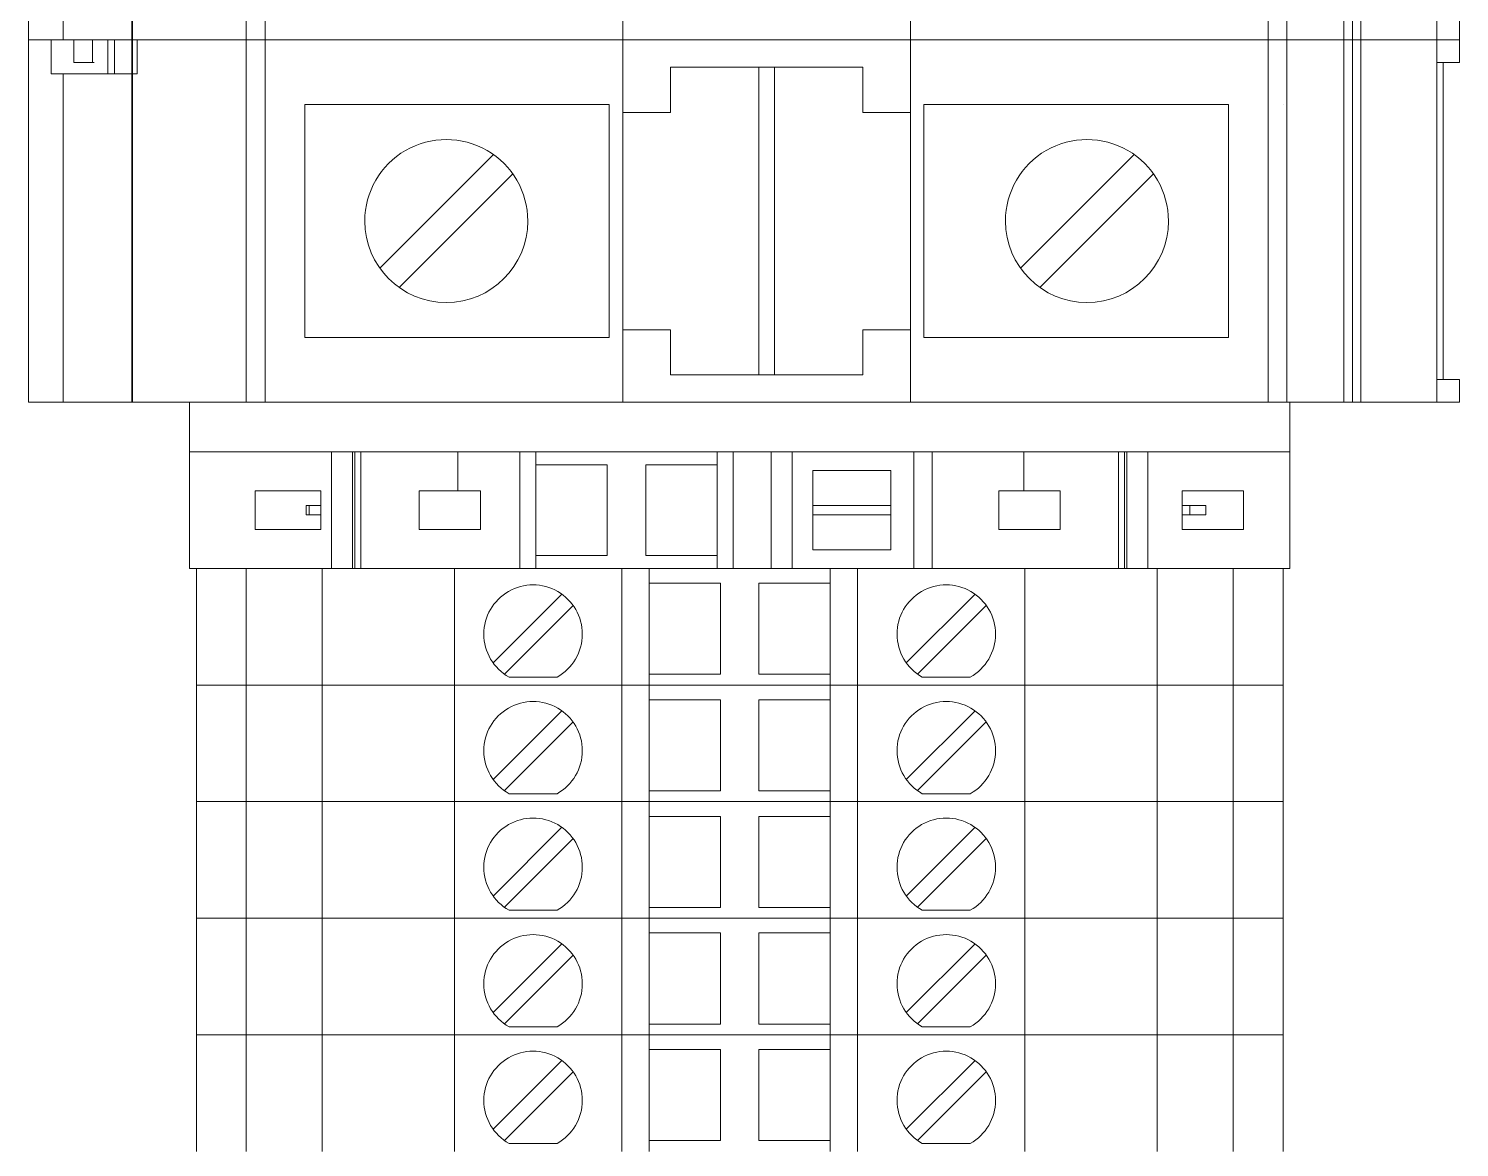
# Model space of a CAD drawing. Header units: millimetres. Extents: x 1880 to 4113, y 771 to 2990.
# Drawn here: x 3571 to 3634.2, y 1259.2 to 1308.6 of the extents above; entities that cross this region are included whole.
import ezdxf

# ---------------------------------------------------------------- set-up
doc = ezdxf.new("R2010")
doc.units = ezdxf.units.MM
doc.layers.add('000-PI-Oprema', color=30, linetype='Continuous', lineweight=5)
doc.layers.add('000-PI-ORMAR', color=2, linetype='Continuous')

msp = doc.modelspace()

# ---------------------------------------------------------------- linework, layer by layer
at = {"color": 0, "linetype": 'ByBlock', "lineweight": 0}
for p, q in [((3589.971, 1289.889), (3589.971, 1288.164)), ((3614.971, 1289.889), (3614.971, 1288.164))]:
    msp.add_line(p, q, dxfattribs=at)
at = {"color": 0, "linetype": 'ByBlock', "lineweight": 0, "ltscale": 0.25}
msp.add_lwpolyline([(3578.113, 1292.089), (3578.113, 1284.739), (3626.713, 1284.739), (3626.713, 1292.089), (3578.113, 1292.089)], dxfattribs=at)
at = {"layer": '000-PI-Oprema', "color": 0, "linetype": 'ByBlock', "lineweight": 0}
for p, q in [((3571.004, 1308.089), (3571.004, 1324.089)), ((3575.561, 1308.089), (3575.561, 1324.089)), ((3575.587, 1308.089), (3575.587, 1324.089)), ((3580.621, 1308.089), (3580.621, 1324.089)), ((3581.456, 1308.089), (3581.456, 1324.089)), ((3597.254, 1308.089), (3597.254, 1324.089)), ((3609.954, 1308.089), (3609.954, 1324.089)), ((3625.753, 1308.089), (3625.753, 1324.089)), ((3626.587, 1308.089), (3626.587, 1324.089)), ((3629.095, 1308.089), (3629.095, 1324.089)), ((3629.479, 1308.089), (3629.479, 1324.089)), ((3629.852, 1308.089), (3629.852, 1324.089)), ((3633.204, 1308.089), (3633.204, 1324.089)), ((3572.528, 1308.089), (3572.528, 1322.589)), ((3634.204, 1308.089), (3634.204, 1309.089)), ((3571.004, 1308.089), (3572.528, 1308.089)), ((3571.004, 1308.089), (3571.004, 1308.089)), ((3571.004, 1308.089), (3571.004, 1308.089)), ((3571.004, 1308.089), (3572.004, 1308.089)), ((3571.004, 1292.089), (3571.004, 1308.089)), ((3572.004, 1308.089), (3573.004, 1308.089)), ((3572.004, 1306.589), (3572.004, 1308.089)), ((3574.004, 1308.089), (3572.528, 1308.089)), ((3573.004, 1308.089), (3573.004, 1308.089)), ((3574.004, 1308.089), (3573.004, 1308.089)), ((3573.004, 1307.089), (3573.004, 1308.089)), ((3573.823, 1307.089), (3573.823, 1308.089)), ((3575.587, 1308.089), (3574.004, 1308.089)), ((3574.004, 1308.089), (3574.004, 1308.089)), ((3575.587, 1308.089), (3574.004, 1308.089)), ((3574.504, 1308.089), (3574.504, 1308.089)), ((3574.504, 1308.089), (3574.504, 1308.089)), ((3574.504, 1306.589), (3574.504, 1308.089)), ((3574.802, 1306.589), (3574.802, 1308.089)), ((3575.561, 1292.089), (3575.561, 1308.089)), ((3575.584, 1306.589), (3575.584, 1308.089)), ((3577.73, 1308.089), (3575.587, 1308.089)), ((3577.73, 1308.089), (3575.587, 1308.089)), ((3575.587, 1292.089), (3575.587, 1308.089)), ((3575.802, 1306.589), (3575.802, 1308.089)), ((3578.113, 1308.089), (3577.73, 1308.089)), ((3578.113, 1308.089), (3577.73, 1308.089)), ((3578.113, 1308.089), (3580.621, 1308.089)), ((3578.113, 1308.089), (3580.621, 1308.089)), ((3580.621, 1308.089), (3582.204, 1308.089)), ((3580.621, 1308.089), (3582.204, 1308.089)), ((3580.621, 1292.089), (3580.621, 1308.089)), ((3581.456, 1292.089), (3581.456, 1308.089)), ((3582.204, 1308.089), (3594.254, 1308.089)), ((3582.204, 1308.089), (3594.254, 1308.089)), ((3586.404, 1308.089), (3586.404, 1308.089)), ((3586.404, 1308.089), (3586.404, 1308.089)), ((3587.304, 1308.089), (3587.304, 1308.089)), ((3587.304, 1308.089), (3587.304, 1308.089)), ((3597.254, 1308.089), (3594.254, 1308.089)), ((3597.254, 1308.089), (3594.254, 1308.089)), ((3609.954, 1308.089), (3597.254, 1308.089)), ((3597.254, 1308.089), (3597.254, 1308.089)), ((3597.254, 1308.089), (3597.254, 1308.089)), ((3609.954, 1308.089), (3597.254, 1308.089)), ((3597.254, 1292.089), (3597.254, 1308.089)), ((3612.954, 1308.089), (3609.954, 1308.089)), ((3609.954, 1308.089), (3609.954, 1308.089)), ((3609.954, 1308.089), (3609.954, 1308.089)), ((3612.954, 1308.089), (3609.954, 1308.089)), ((3609.954, 1292.089), (3609.954, 1308.089)), ((3625.004, 1308.089), (3612.954, 1308.089)), ((3625.004, 1308.089), (3612.954, 1308.089)), ((3613.404, 1308.089), (3613.404, 1308.089)), ((3613.404, 1308.089), (3613.404, 1308.089)), ((3618.454, 1308.089), (3618.454, 1308.089)), ((3618.454, 1308.089), (3618.454, 1308.089)), ((3621.104, 1308.089), (3621.104, 1308.089)), ((3621.104, 1308.089), (3621.104, 1308.089)), ((3626.587, 1308.089), (3625.004, 1308.089)), ((3626.587, 1308.089), (3625.004, 1308.089)), ((3625.753, 1292.089), (3625.753, 1308.089)), ((3629.095, 1308.089), (3626.587, 1308.089)), ((3629.095, 1308.089), (3626.587, 1308.089)), ((3626.587, 1292.089), (3626.587, 1308.089)), ((3629.095, 1308.089), (3629.479, 1308.089)), ((3629.095, 1308.089), (3629.479, 1308.089)), ((3629.095, 1292.089), (3629.095, 1308.089)), ((3629.479, 1308.089), (3631.621, 1308.089)), ((3629.479, 1308.089), (3631.621, 1308.089)), ((3629.479, 1292.089), (3629.479, 1308.089)), ((3629.852, 1292.089), (3629.852, 1308.089)), ((3631.621, 1308.089), (3633.204, 1308.089)), ((3631.621, 1308.089), (3633.204, 1308.089)), ((3633.204, 1308.089), (3633.204, 1308.089)), ((3633.204, 1308.089), (3634.204, 1308.089)), ((3633.204, 1308.089), (3633.204, 1308.089)), ((3633.204, 1308.089), (3633.204, 1308.089)), ((3633.204, 1308.089), (3634.204, 1308.089)), ((3633.204, 1308.089), (3633.204, 1308.089)), ((3633.204, 1292.089), (3633.204, 1308.089)), ((3634.204, 1308.089), (3634.204, 1308.089)), ((3634.204, 1308.089), (3634.204, 1308.089)), ((3634.204, 1307.089), (3634.204, 1308.089)), ((3573.9, 1307.089), (3573.004, 1307.089)), ((3573.004, 1307.089), (3573.004, 1307.089)), ((3633.204, 1307.089), (3633.204, 1307.089)), ((3633.204, 1307.089), (3633.482, 1307.089)), ((3633.204, 1307.089), (3633.204, 1293.089)), ((3634.204, 1307.089), (3633.482, 1307.089)), ((3633.482, 1307.089), (3633.482, 1293.089)), ((3634.204, 1307.089), (3634.204, 1307.089)), ((3573.715, 1306.589), (3572.004, 1306.589)), ((3572.528, 1292.089), (3572.528, 1306.589)), ((3574.802, 1306.589), (3573.715, 1306.589)), ((3574.504, 1306.589), (3574.504, 1306.589)), ((3575.802, 1306.589), (3574.802, 1306.589)), ((3607.854, 1306.889), (3599.354, 1306.889)), ((3599.354, 1306.889), (3599.354, 1306.889)), ((3599.354, 1306.889), (3599.354, 1304.889)), ((3603.254, 1306.889), (3603.254, 1306.889)), ((3603.254, 1293.289), (3603.254, 1306.889)), ((3603.954, 1306.889), (3603.954, 1306.889)), ((3603.954, 1306.889), (3603.954, 1293.289)), ((3607.854, 1306.889), (3607.854, 1306.889)), ((3607.854, 1304.889), (3607.854, 1306.889)), ((3583.204, 1301.947), (3583.204, 1305.239)), ((3583.204, 1305.239), (3583.204, 1305.239)), ((3583.204, 1305.239), (3596.654, 1305.239)), ((3583.204, 1294.939), (3583.204, 1305.239)), ((3596.654, 1294.939), (3596.654, 1305.239)), ((3596.654, 1305.239), (3596.654, 1305.239)), ((3610.554, 1305.239), (3610.554, 1305.239)), ((3610.554, 1305.239), (3610.554, 1294.939)), ((3610.554, 1305.239), (3624.004, 1305.239)), ((3624.004, 1305.239), (3624.004, 1301.947)), ((3624.004, 1305.239), (3624.004, 1305.239)), ((3624.004, 1305.239), (3624.004, 1294.939)), ((3626.454, 1305.239), (3626.454, 1305.239)), ((3599.354, 1304.889), (3597.254, 1304.889)), ((3597.254, 1304.889), (3597.254, 1304.889)), ((3599.354, 1304.889), (3599.354, 1304.889)), ((3607.854, 1304.889), (3607.854, 1304.889)), ((3609.954, 1304.889), (3607.854, 1304.889)), ((3609.954, 1304.889), (3609.954, 1304.889)), ((3591.54, 1303.023), (3586.52, 1298.003)), ((3591.54, 1303.023), (3591.54, 1303.023)), ((3619.84, 1303.023), (3614.82, 1298.003)), ((3619.84, 1303.023), (3619.84, 1303.023)), ((3583.204, 1298.231), (3583.204, 1301.947)), ((3587.369, 1297.155), (3592.388, 1302.175)), ((3592.388, 1302.175), (3592.388, 1302.175)), ((3615.669, 1297.155), (3620.688, 1302.175)), ((3620.688, 1302.175), (3620.688, 1302.175)), ((3624.004, 1301.947), (3624.004, 1298.231)), ((3585.854, 1300.089), (3585.854, 1300.089)), ((3593.054, 1300.089), (3593.054, 1300.089)), ((3614.154, 1300.089), (3614.154, 1300.089)), ((3621.354, 1300.089), (3621.354, 1300.089)), ((3583.204, 1294.939), (3583.204, 1298.231)), ((3624.004, 1298.231), (3624.004, 1294.939)), ((3586.52, 1298.003), (3586.52, 1298.003)), ((3614.82, 1298.003), (3614.82, 1298.003)), ((3587.369, 1297.155), (3587.369, 1297.155)), ((3615.669, 1297.155), (3615.669, 1297.155)), ((3597.254, 1295.289), (3599.354, 1295.289)), ((3597.254, 1295.289), (3597.254, 1295.289)), ((3599.354, 1295.289), (3599.354, 1293.289)), ((3599.354, 1295.289), (3599.354, 1295.289)), ((3607.854, 1293.289), (3607.854, 1295.289)), ((3607.854, 1295.289), (3609.954, 1295.289)), ((3607.854, 1295.289), (3607.854, 1295.289)), ((3609.954, 1295.289), (3609.954, 1295.289)), ((3583.204, 1294.939), (3583.204, 1294.939)), ((3596.654, 1294.939), (3583.204, 1294.939)), ((3596.654, 1294.939), (3596.654, 1294.939)), ((3610.554, 1294.939), (3610.554, 1294.939)), ((3624.004, 1294.939), (3610.554, 1294.939)), ((3624.004, 1294.939), (3624.004, 1294.939)), ((3599.354, 1293.289), (3599.354, 1293.289)), ((3599.354, 1293.289), (3607.854, 1293.289)), ((3603.254, 1293.289), (3603.254, 1293.289)), ((3603.954, 1293.289), (3603.954, 1293.289)), ((3607.854, 1293.289), (3607.854, 1293.289)), ((3633.204, 1293.089), (3633.482, 1293.089)), ((3633.204, 1293.089), (3633.204, 1293.089)), ((3633.482, 1293.089), (3634.204, 1293.089)), ((3634.204, 1292.089), (3634.204, 1293.089)), ((3634.204, 1293.089), (3634.204, 1293.089)), ((3571.004, 1292.089), (3572.528, 1292.089)), ((3571.004, 1292.089), (3571.004, 1292.089)), ((3574.004, 1292.089), (3572.528, 1292.089)), ((3575.587, 1292.089), (3574.004, 1292.089)), ((3574.504, 1292.089), (3574.504, 1292.089)), ((3577.73, 1292.089), (3575.587, 1292.089)), ((3578.113, 1292.089), (3577.73, 1292.089)), ((3578.113, 1292.089), (3580.621, 1292.089)), ((3578.113, 1292.089), (3578.113, 1284.739)), ((3626.713, 1292.089), (3578.113, 1292.089)), ((3580.621, 1292.089), (3582.204, 1292.089)), ((3582.204, 1292.089), (3594.254, 1292.089)), ((3586.404, 1292.089), (3586.404, 1292.089)), ((3587.304, 1292.089), (3587.304, 1292.089)), ((3597.254, 1292.089), (3594.254, 1292.089)), ((3609.954, 1292.089), (3597.254, 1292.089)), ((3597.254, 1292.089), (3597.254, 1292.089)), ((3612.954, 1292.089), (3609.954, 1292.089)), ((3609.954, 1292.089), (3609.954, 1292.089)), ((3625.004, 1292.089), (3612.954, 1292.089)), ((3613.404, 1292.089), (3613.404, 1292.089)), ((3618.454, 1292.089), (3618.454, 1292.089)), ((3621.104, 1292.089), (3621.104, 1292.089)), ((3626.587, 1292.089), (3625.004, 1292.089)), ((3629.095, 1292.089), (3626.587, 1292.089)), ((3626.713, 1284.739), (3626.713, 1292.089)), ((3629.095, 1292.089), (3629.479, 1292.089)), ((3629.479, 1292.089), (3631.621, 1292.089)), ((3631.621, 1292.089), (3633.204, 1292.089)), ((3633.204, 1292.089), (3633.204, 1292.089)), ((3633.204, 1292.089), (3634.204, 1292.089)), ((3633.204, 1292.089), (3633.204, 1292.089)), ((3634.204, 1292.089), (3634.204, 1292.089)), ((3584.378, 1289.889), (3578.113, 1289.889)), ((3584.378, 1284.739), (3584.378, 1289.889)), ((3585.315, 1289.889), (3584.378, 1289.889)), ((3585.315, 1284.739), (3585.315, 1289.889)), ((3585.415, 1289.889), (3585.315, 1289.889)), ((3585.415, 1289.889), (3585.415, 1284.739)), ((3585.673, 1289.889), (3585.415, 1289.889)), ((3585.673, 1289.889), (3585.673, 1284.739)), ((3592.695, 1289.889), (3585.673, 1289.889)), ((3592.695, 1289.889), (3593.413, 1289.889)), ((3592.695, 1284.739), (3592.695, 1289.889)), ((3593.413, 1289.314), (3593.413, 1289.889)), ((3593.413, 1289.889), (3601.413, 1289.889)), ((3593.413, 1285.314), (3593.413, 1289.314)), ((3593.413, 1289.314), (3596.563, 1289.314)), ((3596.563, 1289.314), (3596.563, 1285.314)), ((3598.263, 1289.314), (3601.413, 1289.314)), ((3598.263, 1285.314), (3598.263, 1289.314)), ((3601.413, 1289.889), (3601.413, 1289.314)), ((3601.413, 1289.889), (3602.132, 1289.889)), ((3601.413, 1289.314), (3601.413, 1285.314)), ((3602.132, 1289.889), (3603.803, 1289.889)), ((3602.132, 1284.739), (3602.132, 1289.889)), ((3604.728, 1289.889), (3603.803, 1289.889)), ((3603.803, 1289.889), (3603.803, 1284.739)), ((3610.102, 1289.889), (3604.728, 1289.889)), ((3604.728, 1289.889), (3604.728, 1284.739)), ((3610.102, 1289.889), (3610.102, 1284.739)), ((3610.923, 1289.889), (3610.102, 1289.889)), ((3610.923, 1284.739), (3610.923, 1289.889)), ((3610.923, 1289.889), (3619.153, 1289.889)), ((3619.153, 1289.889), (3619.153, 1284.739)), ((3619.153, 1289.889), (3619.411, 1289.889)), ((3619.411, 1284.739), (3619.411, 1289.889)), ((3619.411, 1289.889), (3619.511, 1289.889)), ((3620.448, 1289.889), (3619.511, 1289.889)), ((3619.511, 1284.739), (3619.511, 1289.889)), ((3620.448, 1289.889), (3626.713, 1289.889)), ((3620.448, 1284.739), (3620.448, 1289.889)), ((3605.638, 1289.064), (3609.088, 1289.064)), ((3605.638, 1287.514), (3605.638, 1289.064)), ((3609.088, 1289.064), (3609.088, 1287.514)), ((3581.013, 1286.464), (3581.013, 1288.164)), ((3581.013, 1288.164), (3583.913, 1288.164)), ((3583.913, 1288.164), (3583.913, 1287.514)), ((3588.263, 1288.164), (3590.963, 1288.164)), ((3588.263, 1286.464), (3588.263, 1288.164)), ((3590.963, 1288.164), (3590.963, 1286.464)), ((3613.863, 1288.164), (3616.563, 1288.164)), ((3613.863, 1286.464), (3613.863, 1288.164)), ((3616.563, 1288.164), (3616.563, 1286.464)), ((3621.963, 1287.514), (3621.963, 1288.164)), ((3621.963, 1288.164), (3624.663, 1288.164)), ((3624.663, 1288.164), (3624.663, 1286.464)), ((3583.398, 1287.514), (3583.268, 1287.514)), ((3583.268, 1287.114), (3583.268, 1287.514)), ((3583.398, 1287.514), (3583.398, 1287.114)), ((3583.398, 1287.514), (3583.913, 1287.514)), ((3583.913, 1287.514), (3583.913, 1287.114)), ((3605.638, 1287.514), (3609.088, 1287.514)), ((3605.638, 1287.114), (3605.638, 1287.514)), ((3609.088, 1287.514), (3609.088, 1287.114)), ((3621.963, 1287.114), (3621.963, 1287.514)), ((3621.963, 1287.514), (3622.298, 1287.514)), ((3622.298, 1287.514), (3622.298, 1287.114)), ((3622.998, 1287.514), (3622.298, 1287.514)), ((3622.998, 1287.514), (3622.998, 1287.114)), ((3583.398, 1287.114), (3583.268, 1287.114)), ((3583.398, 1287.114), (3583.913, 1287.114)), ((3583.913, 1287.114), (3583.913, 1286.464)), ((3605.638, 1287.114), (3609.088, 1287.114)), ((3605.638, 1285.564), (3605.638, 1287.114)), ((3609.088, 1287.114), (3609.088, 1285.564)), ((3621.963, 1287.114), (3622.298, 1287.114)), ((3621.963, 1286.464), (3621.963, 1287.114)), ((3622.998, 1287.114), (3622.298, 1287.114)), ((3583.913, 1286.464), (3581.013, 1286.464)), ((3590.963, 1286.464), (3588.263, 1286.464)), ((3616.563, 1286.464), (3613.863, 1286.464)), ((3624.663, 1286.464), (3621.963, 1286.464)), ((3609.088, 1285.564), (3605.638, 1285.564)), ((3596.563, 1285.314), (3593.413, 1285.314)), ((3593.413, 1284.739), (3593.413, 1285.314)), ((3601.413, 1285.314), (3598.263, 1285.314)), ((3601.413, 1285.314), (3601.413, 1284.739)), ((3585.315, 1284.739), (3584.378, 1284.739)), ((3585.415, 1284.739), (3585.315, 1284.739)), ((3585.673, 1284.739), (3585.415, 1284.739)), ((3592.695, 1284.739), (3593.413, 1284.739))]:
    msp.add_line(p, q, dxfattribs=at)
at = {"layer": '000-PI-Oprema', "color": 0, "linetype": 'ByBlock', "lineweight": 0, "ltscale": 0.25}
msp.add_line((3626.713, 1284.739), (3578.113, 1284.739), dxfattribs=at)
at = {"layer": '000-PI-Oprema', "color": 0, "linetype": 'ByBlock', "lineweight": 0}
for centre, start, end in [((3589.454, 1300.089), 359.99998, 180.00002), ((3617.754, 1300.089), 359.99998, 180.00002), ((3589.454, 1300.089), 180.00002, 359.99998), ((3617.754, 1300.089), 180.00002, 359.99998)]:
    msp.add_arc(centre, 3.6, start, end, dxfattribs=at)
at = {"layer": '000-PI-ORMAR', "color": 0, "linetype": 'ByBlock', "lineweight": 0}
for p, q in [((3578.413, 1284.739), (3578.413, 1284.739)), ((3578.413, 1284.739), (3579.096, 1284.739)), ((3578.413, 1279.589), (3578.413, 1284.739)), ((3579.413, 1284.739), (3579.096, 1284.739)), ((3579.413, 1284.739), (3579.413, 1284.739)), ((3580.613, 1284.739), (3579.413, 1284.739)), ((3580.613, 1284.739), (3580.613, 1284.739)), ((3582.205, 1284.739), (3580.613, 1284.739)), ((3580.613, 1279.589), (3580.613, 1284.739)), ((3584.347, 1284.739), (3582.205, 1284.739)), ((3582.663, 1284.739), (3582.663, 1284.739)), ((3583.974, 1279.589), (3583.974, 1284.739)), ((3584.731, 1284.739), (3584.347, 1284.739)), ((3587.239, 1284.739), (3584.731, 1284.739)), ((3585.213, 1284.739), (3585.213, 1284.739)), ((3586.113, 1284.739), (3586.113, 1284.739)), ((3589.813, 1284.739), (3587.239, 1284.739)), ((3597.213, 1284.739), (3589.813, 1284.739)), ((3589.813, 1279.589), (3589.813, 1284.739)), ((3598.413, 1284.739), (3597.213, 1284.739)), ((3597.213, 1279.589), (3597.213, 1284.739)), ((3598.413, 1284.739), (3598.413, 1284.739)), ((3606.413, 1284.739), (3598.413, 1284.739)), ((3598.413, 1279.589), (3598.413, 1284.739)), ((3606.413, 1284.739), (3606.413, 1284.739)), ((3607.613, 1284.739), (3606.413, 1284.739)), ((3606.413, 1279.589), (3606.413, 1284.739)), ((3615.013, 1284.739), (3607.613, 1284.739)), ((3607.613, 1279.589), (3607.613, 1284.739)), ((3612.213, 1284.739), (3612.213, 1284.739)), ((3617.587, 1284.739), (3615.013, 1284.739)), ((3615.013, 1279.589), (3615.013, 1284.739)), ((3617.263, 1284.739), (3617.263, 1284.739)), ((3620.095, 1284.739), (3617.587, 1284.739)), ((3619.913, 1284.739), (3619.913, 1284.739)), ((3620.479, 1284.739), (3620.095, 1284.739)), ((3622.621, 1284.739), (3620.479, 1284.739)), ((3620.852, 1279.589), (3620.852, 1284.739)), ((3622.163, 1284.739), (3622.163, 1284.739)), ((3624.213, 1284.739), (3622.621, 1284.739)), ((3624.213, 1284.739), (3624.213, 1284.739)), ((3624.213, 1284.739), (3626.413, 1284.739)), ((3624.213, 1279.589), (3624.213, 1284.739)), ((3626.413, 1284.739), (3626.413, 1284.739)), ((3626.413, 1279.589), (3626.413, 1284.739)), ((3594.559, 1283.604), (3591.523, 1280.569)), ((3594.559, 1283.604), (3594.559, 1283.604)), ((3598.413, 1284.089), (3598.413, 1284.089)), ((3598.413, 1284.089), (3601.563, 1284.089)), ((3601.563, 1284.089), (3601.563, 1280.064)), ((3601.563, 1284.089), (3601.563, 1284.089)), ((3603.263, 1284.089), (3606.413, 1284.089)), ((3603.263, 1280.064), (3603.263, 1284.089)), ((3603.263, 1284.089), (3603.263, 1284.089)), ((3606.413, 1284.089), (3606.413, 1284.089)), ((3612.809, 1283.604), (3609.773, 1280.569)), ((3612.809, 1283.604), (3612.809, 1283.604)), ((3592.018, 1280.074), (3595.053, 1283.109)), ((3595.053, 1283.109), (3595.053, 1283.109)), ((3597.213, 1280.539), (3597.213, 1283.139)), ((3597.213, 1283.139), (3597.213, 1283.139)), ((3607.613, 1283.139), (3607.613, 1283.139)), ((3607.613, 1280.539), (3607.613, 1283.139)), ((3610.268, 1280.074), (3613.303, 1283.109)), ((3613.303, 1283.109), (3613.303, 1283.109)), ((3591.523, 1280.569), (3591.523, 1280.569)), ((3597.213, 1280.539), (3597.213, 1280.539)), ((3607.613, 1280.539), (3607.613, 1280.539)), ((3609.773, 1280.569), (3609.773, 1280.569)), ((3592.018, 1280.074), (3592.018, 1280.074)), ((3592.229, 1279.939), (3592.229, 1279.939)), ((3592.229, 1279.939), (3594.347, 1279.939)), ((3594.347, 1279.939), (3594.347, 1279.939)), ((3598.413, 1280.064), (3598.413, 1280.064)), ((3601.563, 1280.064), (3598.413, 1280.064)), ((3601.563, 1280.064), (3601.563, 1280.064)), ((3606.413, 1280.064), (3603.263, 1280.064)), ((3603.263, 1280.064), (3603.263, 1280.064)), ((3606.413, 1280.064), (3606.413, 1280.064)), ((3610.268, 1280.074), (3610.268, 1280.074)), ((3610.479, 1279.939), (3610.479, 1279.939)), ((3610.479, 1279.939), (3612.597, 1279.939)), ((3612.597, 1279.939), (3612.597, 1279.939)), ((3578.413, 1279.589), (3578.413, 1279.589)), ((3578.413, 1279.589), (3579.096, 1279.589)), ((3578.413, 1279.589), (3578.413, 1279.589)), ((3578.413, 1279.589), (3579.096, 1279.589)), ((3578.413, 1274.439), (3578.413, 1279.589)), ((3579.413, 1279.589), (3579.096, 1279.589)), ((3579.413, 1279.589), (3579.096, 1279.589)), ((3580.613, 1279.589), (3579.413, 1279.589)), ((3579.413, 1279.589), (3579.413, 1279.589)), ((3579.413, 1279.589), (3579.413, 1279.589)), ((3580.613, 1279.589), (3579.413, 1279.589)), ((3579.913, 1279.589), (3579.913, 1279.589)), ((3582.205, 1279.589), (3580.613, 1279.589)), ((3580.613, 1279.589), (3580.613, 1279.589)), ((3580.613, 1279.589), (3580.613, 1279.589)), ((3582.205, 1279.589), (3580.613, 1279.589)), ((3580.613, 1274.439), (3580.613, 1279.589)), ((3584.347, 1279.589), (3582.205, 1279.589)), ((3584.347, 1279.589), (3582.205, 1279.589)), ((3582.663, 1279.589), (3582.663, 1279.589)), ((3582.663, 1279.589), (3582.663, 1279.589)), ((3583.974, 1274.439), (3583.974, 1279.589)), ((3584.347, 1279.589), (3584.731, 1279.589)), ((3584.731, 1279.589), (3584.347, 1279.589)), ((3584.731, 1279.589), (3587.239, 1279.589)), ((3587.239, 1279.589), (3584.731, 1279.589)), ((3585.213, 1279.589), (3585.213, 1279.589)), ((3585.213, 1279.589), (3585.213, 1279.589)), ((3586.113, 1279.589), (3586.113, 1279.589)), ((3586.113, 1279.589), (3586.113, 1279.589)), ((3586.413, 1279.589), (3586.413, 1279.589)), ((3589.813, 1279.589), (3587.239, 1279.589)), ((3589.813, 1279.589), (3587.239, 1279.589)), ((3597.213, 1279.589), (3589.813, 1279.589)), ((3597.213, 1279.589), (3589.813, 1279.589)), ((3589.813, 1274.439), (3589.813, 1279.589)), ((3598.413, 1279.589), (3597.213, 1279.589)), ((3598.413, 1279.589), (3597.213, 1279.589)), ((3597.213, 1274.439), (3597.213, 1279.589)), ((3606.413, 1279.589), (3598.413, 1279.589)), ((3598.413, 1279.589), (3598.413, 1279.589)), ((3598.413, 1279.589), (3598.413, 1279.589)), ((3606.413, 1279.589), (3598.413, 1279.589)), ((3598.413, 1274.439), (3598.413, 1279.589)), ((3607.613, 1279.589), (3606.413, 1279.589)), ((3606.413, 1279.589), (3606.413, 1279.589)), ((3606.413, 1279.589), (3606.413, 1279.589)), ((3607.613, 1279.589), (3606.413, 1279.589)), ((3606.413, 1274.439), (3606.413, 1279.589)), ((3615.013, 1279.589), (3607.613, 1279.589)), ((3615.013, 1279.589), (3607.613, 1279.589)), ((3607.613, 1274.439), (3607.613, 1279.589)), ((3612.213, 1279.589), (3612.213, 1279.589)), ((3612.213, 1279.589), (3612.213, 1279.589)), ((3617.587, 1279.589), (3615.013, 1279.589)), ((3617.587, 1279.589), (3615.013, 1279.589)), ((3615.013, 1274.439), (3615.013, 1279.589)), ((3617.263, 1279.589), (3617.263, 1279.589)), ((3617.263, 1279.589), (3617.263, 1279.589)), ((3617.587, 1279.589), (3620.095, 1279.589)), ((3620.095, 1279.589), (3617.587, 1279.589)), ((3618.413, 1279.589), (3618.413, 1279.589)), ((3619.913, 1279.589), (3619.913, 1279.589)), ((3619.913, 1279.589), (3619.913, 1279.589)), ((3620.095, 1279.589), (3620.479, 1279.589)), ((3620.479, 1279.589), (3620.095, 1279.589)), ((3622.621, 1279.589), (3620.479, 1279.589)), ((3622.621, 1279.589), (3620.479, 1279.589)), ((3620.852, 1274.439), (3620.852, 1279.589)), ((3622.163, 1279.589), (3622.163, 1279.589)), ((3622.163, 1279.589), (3622.163, 1279.589)), ((3624.213, 1279.589), (3622.621, 1279.589)), ((3624.213, 1279.589), (3622.621, 1279.589)), ((3624.213, 1279.589), (3626.413, 1279.589)), ((3624.213, 1279.589), (3624.213, 1279.589)), ((3624.213, 1279.589), (3624.213, 1279.589)), ((3624.213, 1279.589), (3626.413, 1279.589)), ((3624.213, 1274.439), (3624.213, 1279.589)), ((3626.413, 1279.589), (3626.413, 1279.589)), ((3626.413, 1279.589), (3626.413, 1279.589)), ((3626.413, 1274.439), (3626.413, 1279.589)), ((3598.413, 1278.939), (3598.413, 1278.939)), ((3598.413, 1278.939), (3601.563, 1278.939)), ((3601.563, 1278.939), (3601.563, 1274.914)), ((3601.563, 1278.939), (3601.563, 1278.939)), ((3603.263, 1278.939), (3606.413, 1278.939)), ((3603.263, 1274.914), (3603.263, 1278.939)), ((3603.263, 1278.939), (3603.263, 1278.939)), ((3606.413, 1278.939), (3606.413, 1278.939)), ((3594.559, 1278.454), (3591.523, 1275.419)), ((3592.018, 1274.924), (3595.053, 1277.959)), ((3594.559, 1278.454), (3594.559, 1278.454)), ((3595.053, 1277.959), (3595.053, 1277.959)), ((3597.213, 1275.389), (3597.213, 1277.989)), ((3597.213, 1277.989), (3597.213, 1277.989)), ((3607.613, 1277.989), (3607.613, 1277.989)), ((3607.613, 1275.389), (3607.613, 1277.989)), ((3612.809, 1278.454), (3609.773, 1275.419)), ((3610.268, 1274.924), (3613.303, 1277.959)), ((3612.809, 1278.454), (3612.809, 1278.454)), ((3613.303, 1277.959), (3613.303, 1277.959)), ((3591.523, 1275.419), (3591.523, 1275.419)), ((3597.213, 1275.389), (3597.213, 1275.389)), ((3607.613, 1275.389), (3607.613, 1275.389)), ((3609.773, 1275.419), (3609.773, 1275.419)), ((3592.018, 1274.924), (3592.018, 1274.924)), ((3592.229, 1274.789), (3592.229, 1274.789)), ((3592.229, 1274.789), (3594.347, 1274.789)), ((3594.347, 1274.789), (3594.347, 1274.789)), ((3598.413, 1274.914), (3598.413, 1274.914)), ((3601.563, 1274.914), (3598.413, 1274.914)), ((3601.563, 1274.914), (3601.563, 1274.914)), ((3606.413, 1274.914), (3603.263, 1274.914)), ((3603.263, 1274.914), (3603.263, 1274.914)), ((3606.413, 1274.914), (3606.413, 1274.914)), ((3610.268, 1274.924), (3610.268, 1274.924)), ((3610.479, 1274.789), (3610.479, 1274.789)), ((3610.479, 1274.789), (3612.597, 1274.789)), ((3612.597, 1274.789), (3612.597, 1274.789)), ((3578.413, 1274.439), (3578.413, 1274.439)), ((3578.413, 1274.439), (3579.096, 1274.439)), ((3578.413, 1274.439), (3578.413, 1274.439)), ((3578.413, 1274.439), (3579.096, 1274.439)), ((3578.413, 1269.289), (3578.413, 1274.439)), ((3579.413, 1274.439), (3579.096, 1274.439)), ((3579.413, 1274.439), (3579.096, 1274.439)), ((3580.613, 1274.439), (3579.413, 1274.439)), ((3579.413, 1274.439), (3579.413, 1274.439)), ((3579.413, 1274.439), (3579.413, 1274.439)), ((3580.613, 1274.439), (3579.413, 1274.439)), ((3579.913, 1274.439), (3579.913, 1274.439)), ((3582.205, 1274.439), (3580.613, 1274.439)), ((3580.613, 1274.439), (3580.613, 1274.439)), ((3580.613, 1274.439), (3580.613, 1274.439)), ((3582.205, 1274.439), (3580.613, 1274.439)), ((3580.613, 1269.289), (3580.613, 1274.439)), ((3584.347, 1274.439), (3582.205, 1274.439)), ((3584.347, 1274.439), (3582.205, 1274.439)), ((3582.663, 1274.439), (3582.663, 1274.439)), ((3582.663, 1274.439), (3582.663, 1274.439)), ((3583.974, 1269.289), (3583.974, 1274.439)), ((3584.347, 1274.439), (3584.731, 1274.439)), ((3584.731, 1274.439), (3584.347, 1274.439)), ((3584.731, 1274.439), (3587.239, 1274.439)), ((3587.239, 1274.439), (3584.731, 1274.439)), ((3585.213, 1274.439), (3585.213, 1274.439)), ((3585.213, 1274.439), (3585.213, 1274.439)), ((3586.113, 1274.439), (3586.113, 1274.439)), ((3586.113, 1274.439), (3586.113, 1274.439)), ((3586.413, 1274.439), (3586.413, 1274.439)), ((3589.813, 1274.439), (3587.239, 1274.439)), ((3589.813, 1274.439), (3587.239, 1274.439)), ((3597.213, 1274.439), (3589.813, 1274.439)), ((3597.213, 1274.439), (3589.813, 1274.439)), ((3589.813, 1269.289), (3589.813, 1274.439)), ((3598.413, 1274.439), (3597.213, 1274.439)), ((3598.413, 1274.439), (3597.213, 1274.439)), ((3597.213, 1269.289), (3597.213, 1274.439)), ((3606.413, 1274.439), (3598.413, 1274.439)), ((3598.413, 1274.439), (3598.413, 1274.439)), ((3598.413, 1274.439), (3598.413, 1274.439)), ((3606.413, 1274.439), (3598.413, 1274.439)), ((3598.413, 1269.289), (3598.413, 1274.439)), ((3607.613, 1274.439), (3606.413, 1274.439)), ((3606.413, 1274.439), (3606.413, 1274.439)), ((3606.413, 1274.439), (3606.413, 1274.439)), ((3607.613, 1274.439), (3606.413, 1274.439)), ((3606.413, 1269.289), (3606.413, 1274.439)), ((3615.013, 1274.439), (3607.613, 1274.439)), ((3615.013, 1274.439), (3607.613, 1274.439)), ((3607.613, 1269.289), (3607.613, 1274.439)), ((3612.213, 1274.439), (3612.213, 1274.439)), ((3612.213, 1274.439), (3612.213, 1274.439)), ((3617.587, 1274.439), (3615.013, 1274.439)), ((3617.587, 1274.439), (3615.013, 1274.439)), ((3615.013, 1269.289), (3615.013, 1274.439)), ((3617.263, 1274.439), (3617.263, 1274.439)), ((3617.263, 1274.439), (3617.263, 1274.439)), ((3617.587, 1274.439), (3620.095, 1274.439)), ((3620.095, 1274.439), (3617.587, 1274.439)), ((3618.413, 1274.439), (3618.413, 1274.439)), ((3619.913, 1274.439), (3619.913, 1274.439)), ((3619.913, 1274.439), (3619.913, 1274.439)), ((3620.095, 1274.439), (3620.479, 1274.439)), ((3620.479, 1274.439), (3620.095, 1274.439)), ((3622.621, 1274.439), (3620.479, 1274.439)), ((3622.621, 1274.439), (3620.479, 1274.439)), ((3620.852, 1269.289), (3620.852, 1274.439)), ((3622.163, 1274.439), (3622.163, 1274.439)), ((3622.163, 1274.439), (3622.163, 1274.439)), ((3624.213, 1274.439), (3622.621, 1274.439)), ((3624.213, 1274.439), (3622.621, 1274.439)), ((3624.213, 1274.439), (3626.413, 1274.439)), ((3624.213, 1274.439), (3624.213, 1274.439)), ((3624.213, 1274.439), (3624.213, 1274.439)), ((3624.213, 1274.439), (3626.413, 1274.439)), ((3624.213, 1269.289), (3624.213, 1274.439)), ((3626.413, 1274.439), (3626.413, 1274.439)), ((3626.413, 1274.439), (3626.413, 1274.439)), ((3626.413, 1269.289), (3626.413, 1274.439)), ((3598.413, 1273.789), (3598.413, 1273.789)), ((3598.413, 1273.789), (3601.563, 1273.789)), ((3601.563, 1273.789), (3601.563, 1269.764)), ((3601.563, 1273.789), (3601.563, 1273.789)), ((3603.263, 1273.789), (3606.413, 1273.789)), ((3603.263, 1269.764), (3603.263, 1273.789)), ((3603.263, 1273.789), (3603.263, 1273.789)), ((3606.413, 1273.789), (3606.413, 1273.789)), ((3594.559, 1273.304), (3591.523, 1270.269)), ((3594.559, 1273.304), (3594.559, 1273.304)), ((3612.809, 1273.304), (3609.773, 1270.269)), ((3612.809, 1273.304), (3612.809, 1273.304)), ((3592.018, 1269.774), (3595.053, 1272.809)), ((3595.053, 1272.809), (3595.053, 1272.809)), ((3597.213, 1270.239), (3597.213, 1272.839)), ((3597.213, 1272.839), (3597.213, 1272.839)), ((3607.613, 1272.839), (3607.613, 1272.839)), ((3607.613, 1270.239), (3607.613, 1272.839)), ((3610.268, 1269.774), (3613.303, 1272.809)), ((3613.303, 1272.809), (3613.303, 1272.809)), ((3591.523, 1270.269), (3591.523, 1270.269)), ((3592.018, 1269.774), (3592.018, 1269.774)), ((3597.213, 1270.239), (3597.213, 1270.239)), ((3598.413, 1269.764), (3598.413, 1269.764)), ((3601.563, 1269.764), (3598.413, 1269.764)), ((3601.563, 1269.764), (3601.563, 1269.764)), ((3606.413, 1269.764), (3603.263, 1269.764)), ((3603.263, 1269.764), (3603.263, 1269.764)), ((3606.413, 1269.764), (3606.413, 1269.764)), ((3607.613, 1270.239), (3607.613, 1270.239)), ((3609.773, 1270.269), (3609.773, 1270.269)), ((3610.268, 1269.774), (3610.268, 1269.774)), ((3578.413, 1269.289), (3578.413, 1269.289)), ((3578.413, 1269.289), (3579.096, 1269.289)), ((3578.413, 1269.289), (3578.413, 1269.289)), ((3578.413, 1269.289), (3579.096, 1269.289)), ((3578.413, 1264.139), (3578.413, 1269.289)), ((3579.413, 1269.289), (3579.096, 1269.289)), ((3579.413, 1269.289), (3579.096, 1269.289)), ((3580.613, 1269.289), (3579.413, 1269.289)), ((3579.413, 1269.289), (3579.413, 1269.289)), ((3579.413, 1269.289), (3579.413, 1269.289)), ((3580.613, 1269.289), (3579.413, 1269.289)), ((3579.913, 1269.289), (3579.913, 1269.289)), ((3582.205, 1269.289), (3580.613, 1269.289)), ((3580.613, 1269.289), (3580.613, 1269.289)), ((3580.613, 1269.289), (3580.613, 1269.289)), ((3582.205, 1269.289), (3580.613, 1269.289)), ((3580.613, 1264.139), (3580.613, 1269.289)), ((3584.347, 1269.289), (3582.205, 1269.289)), ((3584.347, 1269.289), (3582.205, 1269.289)), ((3582.663, 1269.289), (3582.663, 1269.289)), ((3582.663, 1269.289), (3582.663, 1269.289)), ((3583.974, 1264.139), (3583.974, 1269.289)), ((3584.347, 1269.289), (3584.731, 1269.289)), ((3584.731, 1269.289), (3584.347, 1269.289)), ((3584.731, 1269.289), (3587.239, 1269.289)), ((3587.239, 1269.289), (3584.731, 1269.289)), ((3585.213, 1269.289), (3585.213, 1269.289)), ((3585.213, 1269.289), (3585.213, 1269.289)), ((3586.113, 1269.289), (3586.113, 1269.289)), ((3586.113, 1269.289), (3586.113, 1269.289)), ((3586.413, 1269.289), (3586.413, 1269.289)), ((3589.813, 1269.289), (3587.239, 1269.289)), ((3589.813, 1269.289), (3587.239, 1269.289)), ((3597.213, 1269.289), (3589.813, 1269.289)), ((3597.213, 1269.289), (3589.813, 1269.289)), ((3589.813, 1264.139), (3589.813, 1269.289)), ((3592.229, 1269.639), (3592.229, 1269.639)), ((3592.229, 1269.639), (3594.347, 1269.639)), ((3594.347, 1269.639), (3594.347, 1269.639)), ((3598.413, 1269.289), (3597.213, 1269.289)), ((3598.413, 1269.289), (3597.213, 1269.289)), ((3597.213, 1264.139), (3597.213, 1269.289)), ((3606.413, 1269.289), (3598.413, 1269.289)), ((3598.413, 1269.289), (3598.413, 1269.289)), ((3598.413, 1269.289), (3598.413, 1269.289)), ((3606.413, 1269.289), (3598.413, 1269.289)), ((3598.413, 1264.139), (3598.413, 1269.289)), ((3607.613, 1269.289), (3606.413, 1269.289)), ((3606.413, 1269.289), (3606.413, 1269.289)), ((3606.413, 1269.289), (3606.413, 1269.289)), ((3607.613, 1269.289), (3606.413, 1269.289)), ((3606.413, 1264.139), (3606.413, 1269.289)), ((3615.013, 1269.289), (3607.613, 1269.289)), ((3615.013, 1269.289), (3607.613, 1269.289)), ((3607.613, 1264.139), (3607.613, 1269.289)), ((3610.479, 1269.639), (3610.479, 1269.639)), ((3610.479, 1269.639), (3612.597, 1269.639)), ((3612.213, 1269.289), (3612.213, 1269.289)), ((3612.213, 1269.289), (3612.213, 1269.289)), ((3612.597, 1269.639), (3612.597, 1269.639)), ((3617.587, 1269.289), (3615.013, 1269.289)), ((3617.587, 1269.289), (3615.013, 1269.289)), ((3615.013, 1264.139), (3615.013, 1269.289)), ((3617.263, 1269.289), (3617.263, 1269.289)), ((3617.263, 1269.289), (3617.263, 1269.289)), ((3617.587, 1269.289), (3620.095, 1269.289)), ((3620.095, 1269.289), (3617.587, 1269.289)), ((3618.413, 1269.289), (3618.413, 1269.289)), ((3619.913, 1269.289), (3619.913, 1269.289)), ((3619.913, 1269.289), (3619.913, 1269.289)), ((3620.095, 1269.289), (3620.479, 1269.289)), ((3620.479, 1269.289), (3620.095, 1269.289)), ((3622.621, 1269.289), (3620.479, 1269.289)), ((3622.621, 1269.289), (3620.479, 1269.289)), ((3620.852, 1264.139), (3620.852, 1269.289)), ((3622.163, 1269.289), (3622.163, 1269.289)), ((3622.163, 1269.289), (3622.163, 1269.289)), ((3624.213, 1269.289), (3622.621, 1269.289)), ((3624.213, 1269.289), (3622.621, 1269.289)), ((3624.213, 1269.289), (3626.413, 1269.289)), ((3624.213, 1269.289), (3624.213, 1269.289)), ((3624.213, 1269.289), (3624.213, 1269.289)), ((3624.213, 1269.289), (3626.413, 1269.289)), ((3624.213, 1264.139), (3624.213, 1269.289)), ((3626.413, 1269.289), (3626.413, 1269.289)), ((3626.413, 1269.289), (3626.413, 1269.289)), ((3626.413, 1264.139), (3626.413, 1269.289)), ((3598.413, 1268.639), (3598.413, 1268.639)), ((3598.413, 1268.639), (3601.563, 1268.639)), ((3601.563, 1268.639), (3601.563, 1264.614)), ((3601.563, 1268.639), (3601.563, 1268.639)), ((3603.263, 1268.639), (3606.413, 1268.639)), ((3603.263, 1264.614), (3603.263, 1268.639)), ((3603.263, 1268.639), (3603.263, 1268.639)), ((3606.413, 1268.639), (3606.413, 1268.639)), ((3594.559, 1268.154), (3591.523, 1265.119)), ((3594.559, 1268.154), (3594.559, 1268.154)), ((3612.809, 1268.154), (3609.773, 1265.119)), ((3612.809, 1268.154), (3612.809, 1268.154)), ((3592.018, 1264.624), (3595.053, 1267.659)), ((3595.053, 1267.659), (3595.053, 1267.659)), ((3597.213, 1265.089), (3597.213, 1267.689)), ((3597.213, 1267.689), (3597.213, 1267.689)), ((3607.613, 1267.689), (3607.613, 1267.689)), ((3607.613, 1265.089), (3607.613, 1267.689)), ((3610.268, 1264.624), (3613.303, 1267.659)), ((3613.303, 1267.659), (3613.303, 1267.659)), ((3591.523, 1265.119), (3591.523, 1265.119)), ((3597.213, 1265.089), (3597.213, 1265.089)), ((3607.613, 1265.089), (3607.613, 1265.089)), ((3609.773, 1265.119), (3609.773, 1265.119)), ((3578.413, 1264.139), (3578.413, 1264.139)), ((3578.413, 1264.139), (3579.096, 1264.139)), ((3578.413, 1264.139), (3578.413, 1264.139)), ((3578.413, 1264.139), (3579.096, 1264.139)), ((3578.413, 1258.989), (3578.413, 1264.139)), ((3579.413, 1264.139), (3579.096, 1264.139)), ((3579.413, 1264.139), (3579.096, 1264.139)), ((3580.613, 1264.139), (3579.413, 1264.139)), ((3579.413, 1264.139), (3579.413, 1264.139)), ((3579.413, 1264.139), (3579.413, 1264.139)), ((3580.613, 1264.139), (3579.413, 1264.139)), ((3579.913, 1264.139), (3579.913, 1264.139)), ((3582.205, 1264.139), (3580.613, 1264.139)), ((3580.613, 1264.139), (3580.613, 1264.139)), ((3580.613, 1264.139), (3580.613, 1264.139)), ((3582.205, 1264.139), (3580.613, 1264.139)), ((3580.613, 1258.989), (3580.613, 1264.139)), ((3584.347, 1264.139), (3582.205, 1264.139)), ((3584.347, 1264.139), (3582.205, 1264.139)), ((3582.663, 1264.139), (3582.663, 1264.139)), ((3582.663, 1264.139), (3582.663, 1264.139)), ((3583.974, 1258.989), (3583.974, 1264.139)), ((3584.347, 1264.139), (3584.731, 1264.139)), ((3584.731, 1264.139), (3584.347, 1264.139)), ((3584.731, 1264.139), (3587.239, 1264.139)), ((3587.239, 1264.139), (3584.731, 1264.139)), ((3585.213, 1264.139), (3585.213, 1264.139)), ((3585.213, 1264.139), (3585.213, 1264.139)), ((3586.113, 1264.139), (3586.113, 1264.139)), ((3586.113, 1264.139), (3586.113, 1264.139)), ((3586.413, 1264.139), (3586.413, 1264.139)), ((3589.813, 1264.139), (3587.239, 1264.139)), ((3589.813, 1264.139), (3587.239, 1264.139)), ((3597.213, 1264.139), (3589.813, 1264.139)), ((3597.213, 1264.139), (3589.813, 1264.139)), ((3589.813, 1258.989), (3589.813, 1264.139)), ((3592.018, 1264.624), (3592.018, 1264.624)), ((3592.229, 1264.489), (3592.229, 1264.489)), ((3592.229, 1264.489), (3594.347, 1264.489)), ((3594.347, 1264.489), (3594.347, 1264.489)), ((3598.413, 1264.139), (3597.213, 1264.139)), ((3598.413, 1264.139), (3597.213, 1264.139)), ((3597.213, 1258.989), (3597.213, 1264.139)), ((3598.413, 1264.614), (3598.413, 1264.614)), ((3601.563, 1264.614), (3598.413, 1264.614)), ((3606.413, 1264.139), (3598.413, 1264.139)), ((3598.413, 1264.139), (3598.413, 1264.139)), ((3598.413, 1264.139), (3598.413, 1264.139)), ((3606.413, 1264.139), (3598.413, 1264.139)), ((3598.413, 1258.989), (3598.413, 1264.139)), ((3601.563, 1264.614), (3601.563, 1264.614)), ((3606.413, 1264.614), (3603.263, 1264.614)), ((3603.263, 1264.614), (3603.263, 1264.614)), ((3606.413, 1264.614), (3606.413, 1264.614)), ((3607.613, 1264.139), (3606.413, 1264.139)), ((3606.413, 1264.139), (3606.413, 1264.139)), ((3606.413, 1264.139), (3606.413, 1264.139)), ((3607.613, 1264.139), (3606.413, 1264.139)), ((3606.413, 1258.989), (3606.413, 1264.139)), ((3615.013, 1264.139), (3607.613, 1264.139)), ((3615.013, 1264.139), (3607.613, 1264.139)), ((3607.613, 1258.989), (3607.613, 1264.139)), ((3610.268, 1264.624), (3610.268, 1264.624)), ((3610.479, 1264.489), (3610.479, 1264.489)), ((3610.479, 1264.489), (3612.597, 1264.489)), ((3612.213, 1264.139), (3612.213, 1264.139)), ((3612.213, 1264.139), (3612.213, 1264.139)), ((3612.597, 1264.489), (3612.597, 1264.489)), ((3617.587, 1264.139), (3615.013, 1264.139)), ((3617.587, 1264.139), (3615.013, 1264.139)), ((3615.013, 1258.989), (3615.013, 1264.139)), ((3617.263, 1264.139), (3617.263, 1264.139)), ((3617.263, 1264.139), (3617.263, 1264.139)), ((3617.587, 1264.139), (3620.095, 1264.139)), ((3620.095, 1264.139), (3617.587, 1264.139)), ((3618.413, 1264.139), (3618.413, 1264.139)), ((3619.913, 1264.139), (3619.913, 1264.139)), ((3619.913, 1264.139), (3619.913, 1264.139)), ((3620.095, 1264.139), (3620.479, 1264.139)), ((3620.479, 1264.139), (3620.095, 1264.139)), ((3622.621, 1264.139), (3620.479, 1264.139)), ((3622.621, 1264.139), (3620.479, 1264.139)), ((3620.852, 1258.989), (3620.852, 1264.139)), ((3622.163, 1264.139), (3622.163, 1264.139)), ((3622.163, 1264.139), (3622.163, 1264.139)), ((3624.213, 1264.139), (3622.621, 1264.139)), ((3624.213, 1264.139), (3622.621, 1264.139)), ((3624.213, 1264.139), (3626.413, 1264.139)), ((3624.213, 1264.139), (3624.213, 1264.139)), ((3624.213, 1264.139), (3624.213, 1264.139)), ((3624.213, 1264.139), (3626.413, 1264.139)), ((3624.213, 1258.989), (3624.213, 1264.139)), ((3626.413, 1264.139), (3626.413, 1264.139)), ((3626.413, 1264.139), (3626.413, 1264.139)), ((3626.413, 1258.989), (3626.413, 1264.139)), ((3598.413, 1263.489), (3598.413, 1263.489)), ((3598.413, 1263.489), (3601.563, 1263.489)), ((3601.563, 1263.489), (3601.563, 1259.464)), ((3601.563, 1263.489), (3601.563, 1263.489)), ((3603.263, 1263.489), (3606.413, 1263.489)), ((3603.263, 1259.464), (3603.263, 1263.489)), ((3603.263, 1263.489), (3603.263, 1263.489)), ((3606.413, 1263.489), (3606.413, 1263.489)), ((3594.559, 1263.004), (3591.523, 1259.969)), ((3594.559, 1263.004), (3594.559, 1263.004)), ((3612.809, 1263.004), (3609.773, 1259.969)), ((3612.809, 1263.004), (3612.809, 1263.004)), ((3592.018, 1259.474), (3595.053, 1262.509)), ((3595.053, 1262.509), (3595.053, 1262.509)), ((3597.213, 1259.939), (3597.213, 1262.539)), ((3597.213, 1262.539), (3597.213, 1262.539)), ((3607.613, 1262.539), (3607.613, 1262.539)), ((3607.613, 1259.939), (3607.613, 1262.539)), ((3610.268, 1259.474), (3613.303, 1262.509)), ((3613.303, 1262.509), (3613.303, 1262.509)), ((3591.523, 1259.969), (3591.523, 1259.969)), ((3597.213, 1259.939), (3597.213, 1259.939)), ((3607.613, 1259.939), (3607.613, 1259.939)), ((3609.773, 1259.969), (3609.773, 1259.969)), ((3592.018, 1259.474), (3592.018, 1259.474)), ((3592.229, 1259.339), (3592.229, 1259.339)), ((3592.229, 1259.339), (3594.347, 1259.339)), ((3594.347, 1259.339), (3594.347, 1259.339)), ((3598.413, 1259.464), (3598.413, 1259.464)), ((3601.563, 1259.464), (3598.413, 1259.464)), ((3601.563, 1259.464), (3601.563, 1259.464)), ((3606.413, 1259.464), (3603.263, 1259.464)), ((3603.263, 1259.464), (3603.263, 1259.464)), ((3606.413, 1259.464), (3606.413, 1259.464)), ((3610.268, 1259.474), (3610.268, 1259.474)), ((3610.479, 1259.339), (3610.479, 1259.339)), ((3610.479, 1259.339), (3612.597, 1259.339)), ((3612.597, 1259.339), (3612.597, 1259.339))]:
    msp.add_line(p, q, dxfattribs=at)
for centre, start, end in [((3593.288, 1281.839), 359.99998, 180.00002), ((3611.538, 1281.839), 359.99998, 180.00002), ((3593.288, 1281.839), 180.00002, 240.87541), ((3593.288, 1281.839), 299.12459, 359.99998), ((3611.538, 1281.839), 180.00002, 240.87541), ((3611.538, 1281.839), 299.12459, 359.99998), ((3593.288, 1276.689), 359.99998, 180.00002), ((3611.538, 1276.689), 359.99998, 180.00002), ((3593.288, 1276.689), 180.00002, 240.87541), ((3593.288, 1276.689), 299.12459, 359.99998), ((3611.538, 1276.689), 180.00002, 240.87541), ((3611.538, 1276.689), 299.12459, 359.99998), ((3593.288, 1271.539), 359.99998, 180.00002), ((3611.538, 1271.539), 359.99998, 180.00002), ((3593.288, 1271.539), 180.00002, 240.87541), ((3593.288, 1271.539), 299.12459, 359.99998), ((3611.538, 1271.539), 180.00002, 240.87541), ((3611.538, 1271.539), 299.12459, 359.99998), ((3593.288, 1266.389), 359.99998, 180.00002), ((3611.538, 1266.389), 359.99998, 180.00002), ((3593.288, 1266.389), 180.00002, 240.87541), ((3593.288, 1266.389), 299.12459, 359.99998), ((3611.538, 1266.389), 180.00002, 240.87541), ((3611.538, 1266.389), 299.12459, 359.99998), ((3593.288, 1261.239), 359.99998, 180.00002), ((3611.538, 1261.239), 359.99998, 180.00002), ((3593.288, 1261.239), 180.00002, 240.87541), ((3593.288, 1261.239), 299.12459, 359.99998), ((3611.538, 1261.239), 180.00002, 240.87541), ((3611.538, 1261.239), 299.12459, 359.99998)]:
    msp.add_arc(centre, 2.175, start, end, dxfattribs=at)

doc.saveas('drawing.dxf')
